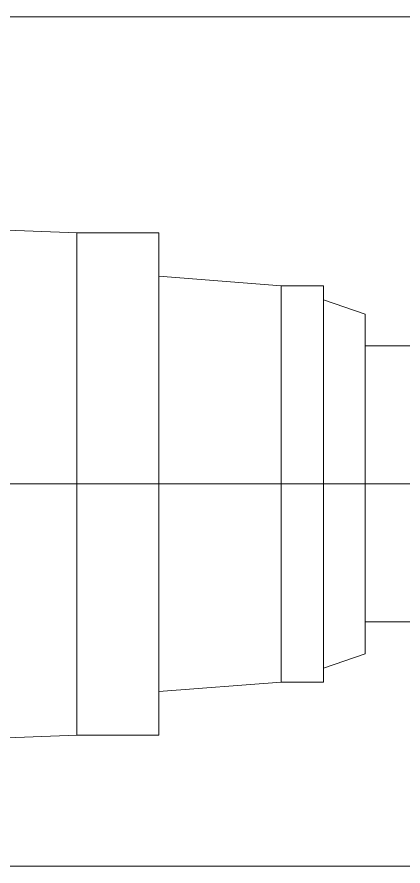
# Model space of a CAD drawing. Extents: x 475189 to 476029, y 1007718 to 1008015.
# Drawn here: x 475678.815 to 475680.279, y 1007758.065 to 1007761.281 of the extents above; entities that cross this region are included whole.
import ezdxf
from ezdxf.enums import TextEntityAlignment as Align

# ---------------------------------------------------------------- set-up
doc = ezdxf.new("R2010")
doc.units = 0
doc.header["$LTSCALE"] = 2
doc.header["$MEASUREMENT"] = 0
doc.layers.get('0').update_dxf_attribs({"linetype": 'CONTINUOUS', "lineweight": 0})
doc.layers.add('R.B', color=6, linetype='CONTINUOUS', lineweight=0)
doc.layers.add('TEXT', color=1, linetype='CONTINUOUS', lineweight=0)
doc.styles.add('ROMANS', font='ROMANS.SHX')
doc.styles.add('XT03_5', font='romans', dxfattribs={"width": 0.6, "height": 87.5})

# ---------------------------------------------------------------- blocks, each defined once
blk = doc.blocks.new('EXISTING')
at = {"color": 8}
for p, q in [((475677.8437, 1007761.2812), (475680.5255, 1007761.2812)), ((475678.3343, 1007760.4904), (475679.0419, 1007760.4636)), ((475679.0419, 1007760.4636), (475679.3529, 1007760.4636)), ((475679.0419, 1007760.4636), (475679.0419, 1007758.5604)), ((475679.3529, 1007760.4636), (475679.3529, 1007758.5604)), ((475679.8166, 1007760.2626), (475679.3529, 1007760.299)), ((475679.8166, 1007760.2626), (475679.9774, 1007760.2626)), ((475679.8166, 1007760.2626), (475679.8166, 1007758.7615)), ((475679.9774, 1007760.2626), (475679.9774, 1007758.7615)), ((475680.1356, 1007760.1553), (475679.9774, 1007760.2094)), ((475680.1356, 1007760.1553), (475680.1356, 1007758.8687)), ((475680.1356, 1007760.0347), (475680.7521, 1007760.0347)), ((475680.1356, 1007760.0347), (475680.1356, 1007758.9893)), ((475676.0466, 1007759.512), (475682.177, 1007759.512)), ((475680.1356, 1007758.9893), (475680.7521, 1007758.9893)), ((475680.1356, 1007758.8687), (475679.9774, 1007758.8146)), ((475679.8166, 1007758.7615), (475679.3529, 1007758.7251)), ((475679.8166, 1007758.7615), (475679.9774, 1007758.7615)), ((475678.3343, 1007758.5336), (475679.0419, 1007758.5604)), ((475679.0419, 1007758.5604), (475679.3529, 1007758.5604)), ((475677.8437, 1007758.0646), (475680.5255, 1007758.0646))]:
    blk.add_line(p, q, dxfattribs=at)
at = {"color": 8, "linetype": 'ByBlock', "style": 'ROMANS'}
for tag, height, width, p in [('DIRECTION', 0.5361, 0.85, (475672.3938, 1007828.2391)), ('DN', 1.0722, 0.708333, (475752.5516, 1007802.2382))]:
    blk.add_attdef(tag, text='', height=height, dxfattribs=dict(at, width=width)).set_placement(p, align=Align.MIDDLE_RIGHT)
at = {"color": 8, "style": 'XT03_5', "text_generation_flag": 4, "width": 0.6, "flags": 9}
for p, rotation in [((475706.5948, 1007775.5763), 270), ((475708.8166, 1007766.1034), 90)]:
    blk.add_attdef('KEYWORD', p, '', height=0.0375, rotation=rotation, dxfattribs=at)
at = {"color": 8, "style": 'XT03_5', "width": 0.6, "flags": 9}
for p, rotation in [((475708.8166, 1007775.5763), 270), ((475706.5948, 1007766.1034), 90)]:
    blk.add_attdef('KEYWORD', p, '', height=0.0375, rotation=rotation, dxfattribs=at)
at = {"layer": 'TEXT', "color": 8, "style": 'ROMANS', "width": 0.85, "flags": 8}
blk.add_attdef('WTD', text='', height=1.0722, rotation=180, dxfattribs=at).set_placement((475705.1732, 1007794.2001), align=Align.MIDDLE_CENTER)
blk.add_attdef('WTD', text='', height=1.0722, dxfattribs=at).set_placement((475731.4003, 1007752.4623), align=Align.MIDDLE_CENTER)

msp = doc.modelspace()

# ---------------------------------------------------------------- block references
at = {"layer": 'R.B'}
msp.add_blockref('EXISTING', (0, 0), dxfattribs=at)

doc.saveas('drawing.dxf')
